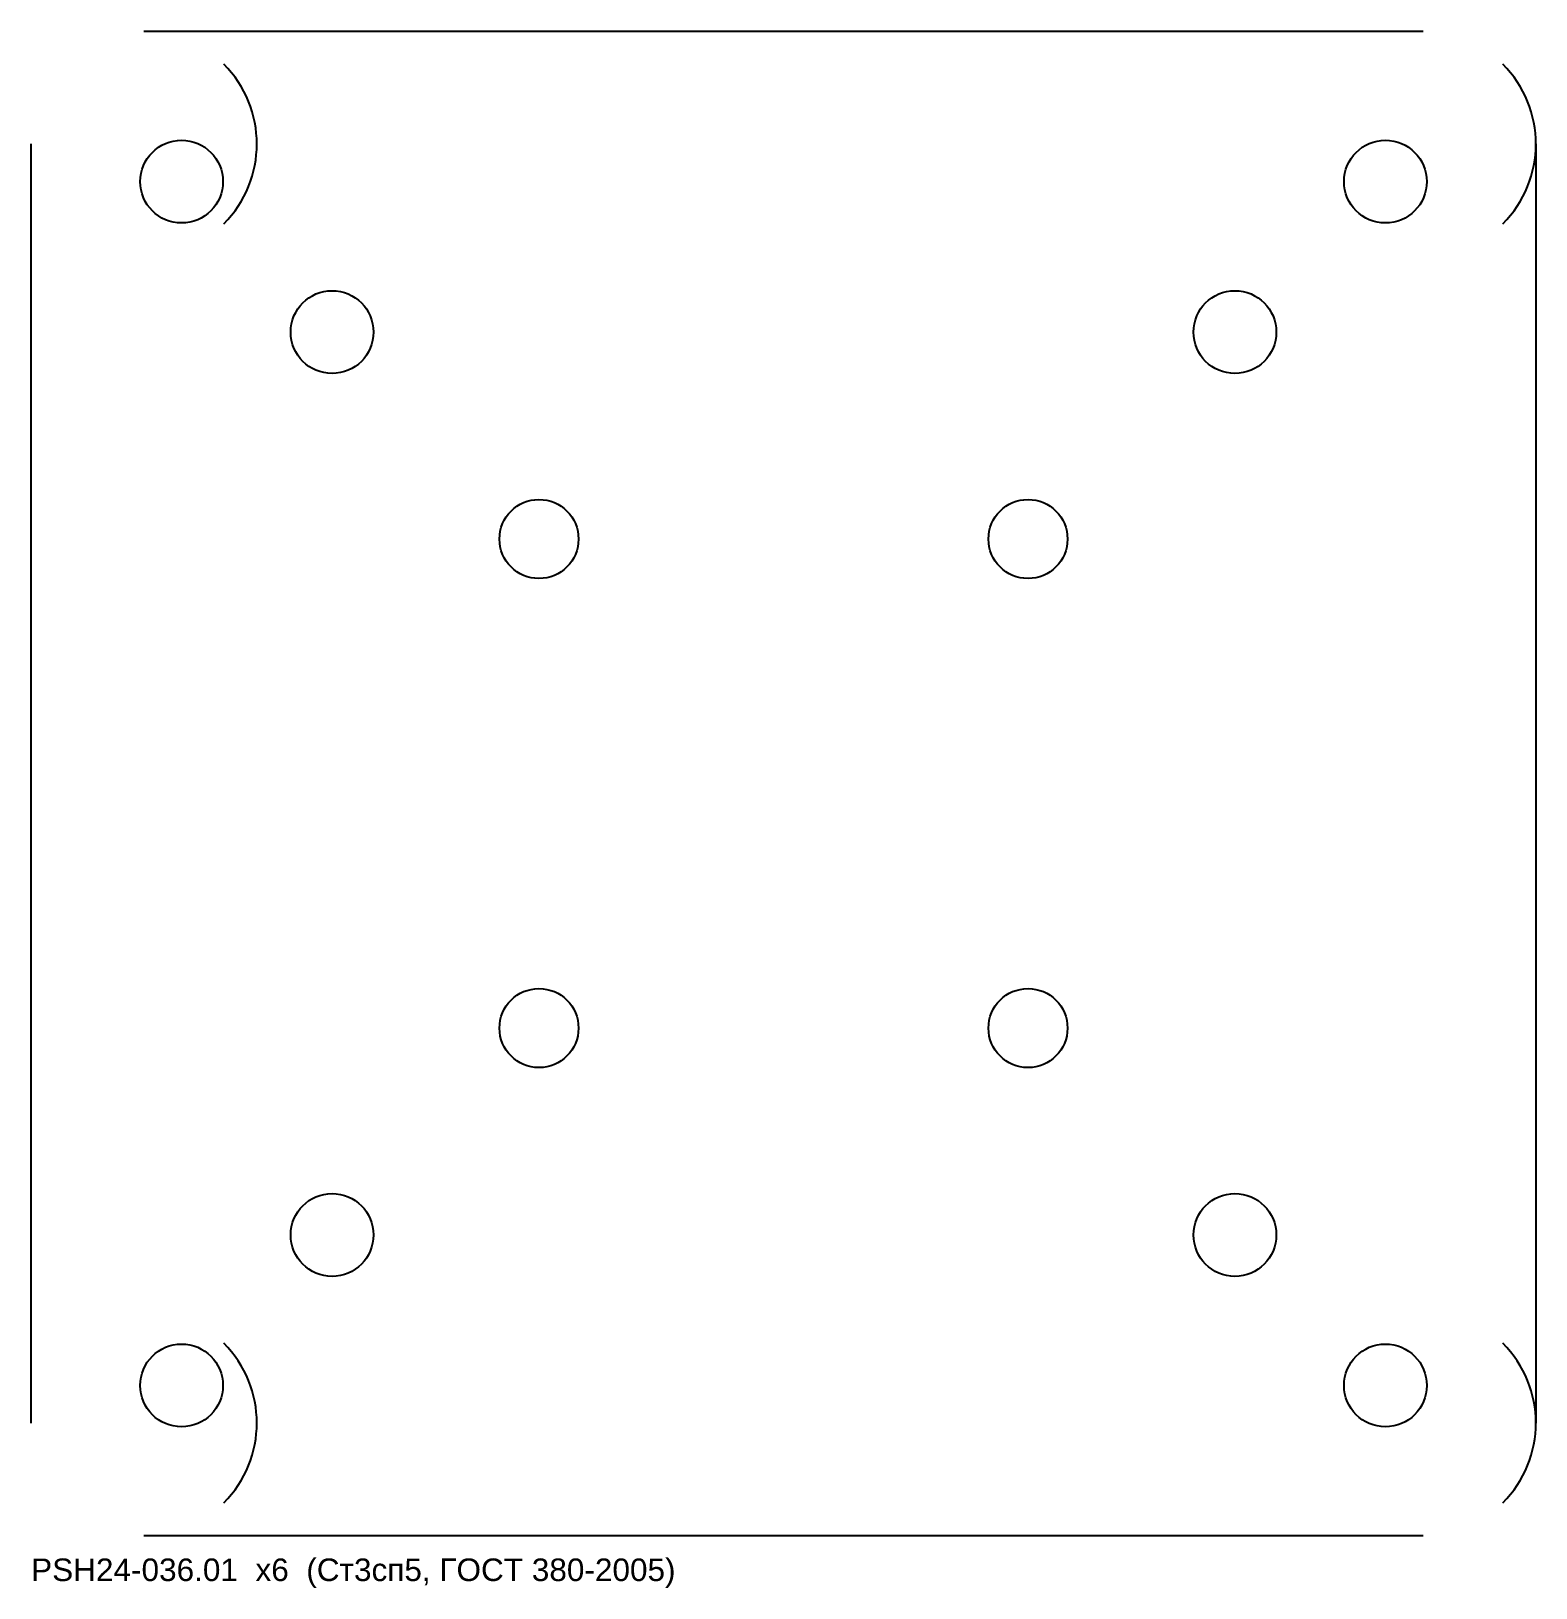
# Model space of a CAD drawing. Header units: millimetres. Extents: x -200 to 200, y -214 to 200.
import ezdxf

# ---------------------------------------------------------------- set-up
doc = ezdxf.new("R2010")
doc.units = ezdxf.units.MM
for name, color, linetype in [('CUT', 1, 'Continuous'), ('CUT_INNER', 3, 'Continuous'), ('MARK', 5, 'Continuous')]:
    doc.layers.add(name, color=color, linetype=linetype)
doc.styles.add('GOST', font='Arial')

msp = doc.modelspace()

# ---------------------------------------------------------------- linework, layer by layer
at = {"layer": 'CUT'}
for p, q in [((-170, 200), (170, 200)), ((-200, -170), (-200, 170)), ((200, 170), (200, -170)), ((170, -200), (-170, -200))]:
    msp.add_line(p, q, dxfattribs=at)
for centre in [(-170, 170), (170, 170), (-170, -170), (170, -170)]:
    msp.add_arc(centre, 30, 315, 405, dxfattribs=at)
at = {"layer": 'CUT_INNER'}
for centre, radius in [((-160, 160), 11), ((160, 160), 11), ((-120, 120), 11), ((120, 120), 11), ((-65, 65), 10.5), ((65, 65), 10.5), ((-65, -65), 10.5), ((65, -65), 10.5), ((-120, -120), 11), ((120, -120), 11), ((-160, -160), 11), ((160, -160), 11)]:
    msp.add_circle(centre, radius, dxfattribs=at)

# ---------------------------------------------------------------- texts
at = {"layer": 'MARK', "style": 'GOST'}
msp.add_text('PSH24-036.01  x6  (Ст3сп5, ГОСТ 380-2005)', height=6, dxfattribs=at).set_placement((-200, -212))

doc.saveas('drawing.dxf')
